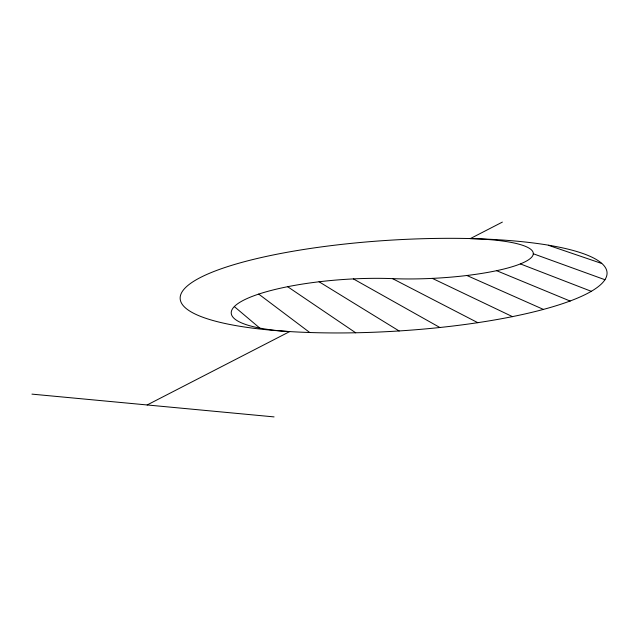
<?xml version="1.0" encoding="UTF-8"?>
<svg xmlns="http://www.w3.org/2000/svg" width="639" height="639" viewBox="0 0 639 639"><rect width="100%" height="100%" fill="white"/><g stroke="black" fill="none" stroke-linecap="round" stroke-linejoin="round"><path stroke-width="0.96" d="M147.154 404.966L289.707 331.577A113.926 25.864 -4 0 1 243.587 300.218A113.926 25.864 -4 0 1 392.546 278.636A99.109 19.513 -3.1 0 0 525.386 261.631A99.109 19.513 -3.1 0 0 470.24 238.643L502.374 222.1M31.95 394.127L274.067 416.9M548.382 245.28L601.698 263.46M533.333 253.771L605.005 279.746M520.346 263.899L591.434 291.368M496.567 270.672L570.204 301.089M466.877 275.489L543.565 309.476M432.355 278.38L512.582 316.688M392.554 278.636L477.9 322.735M353.383 278.9L439.975 327.551M319.069 281.759L399.159 330.994M287.622 286.679L355.715 332.799M258.691 294.076L309.763 332.52M234.329 306.584L259.722 328.047M288.501 331.505A213.841 45.569 -3.5 0 0 607.05 272.909A213.841 45.569 -3.5 0 0 285.226 252.637A213.841 45.569 -3.5 0 0 288.501 331.505"/></g></svg>
